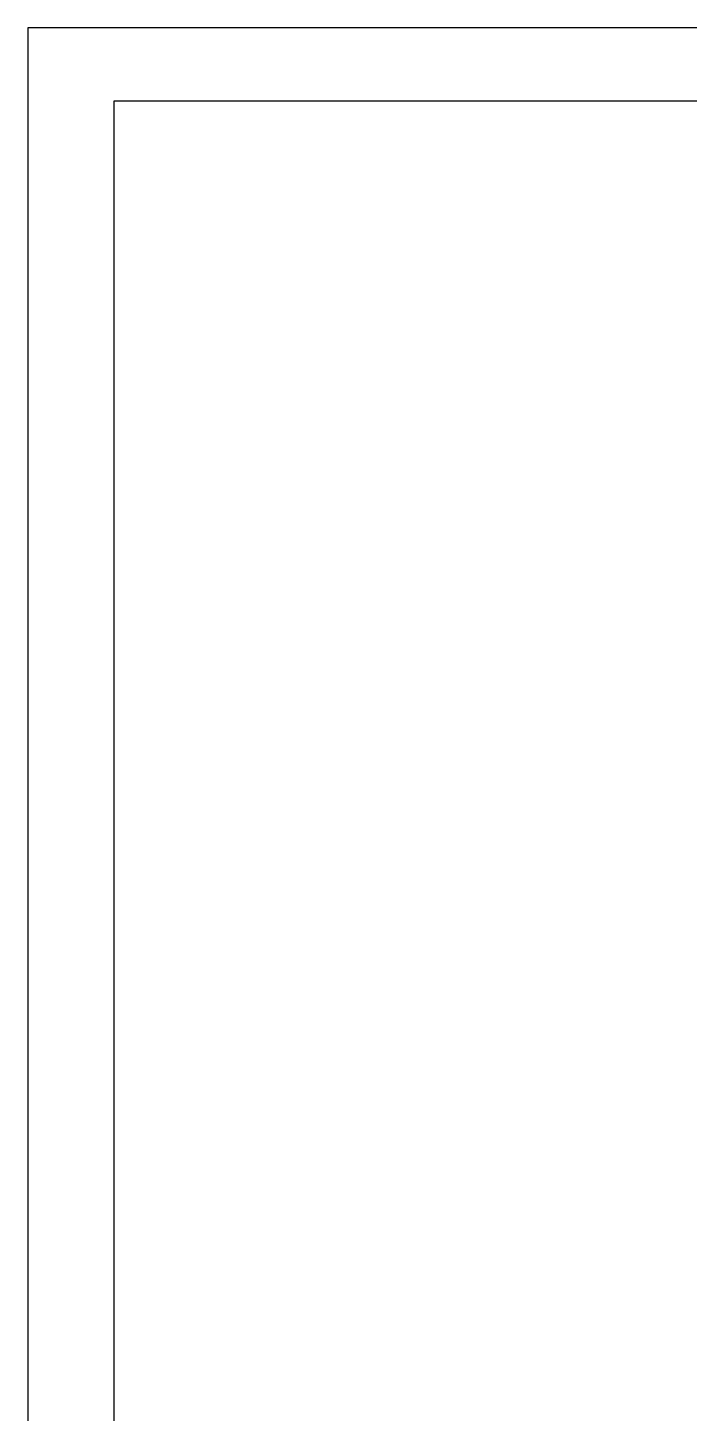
# Model space of a CAD drawing. Extents: x 513 to 810, y 1130 to 1550.
# Drawn here: x 513.3 to 612.9, y 1341.2 to 1549.8 of the extents above; entities that cross this region are included whole.
import ezdxf

# ---------------------------------------------------------------- set-up
doc = ezdxf.new("R2010")
doc.units = 0
doc.header["$LTSCALE"] = 10
doc.header["$MEASUREMENT"] = 0
doc.layers.get('0').update_dxf_attribs({"color": 2, "linetype": 'CONTINUOUS'})
doc.layers.add('TXT', color=4, linetype='CONTINUOUS')

# ---------------------------------------------------------------- blocks, each defined once
blk = doc.blocks.new('BORDER')
for p, q in [((1.00000000000004, 1.00000000000004), (0, 1.00000000000004)), ((1.00000000000004, 0), (1.00000000000004, 1.00000000000004))]:
    blk.add_line(p, q)

msp = doc.modelspace()

# ---------------------------------------------------------------- linework, layer by layer
at = {"layer": 'TXT'}
for p, q in [((526.2978788687979, 1538.767602976136), (800.2978788687979, 1538.767602976136)), ((526.2978788687979, 1143.76760297616), (526.2978788687979, 1538.767602976136))]:
    msp.add_line(p, q, dxfattribs=at)

# ---------------------------------------------------------------- block references
at = {"xscale": 420, "yscale": 297, "zscale": 420, "rotation": 90}
msp.add_blockref('BORDER', (810.2978788687974, 1129.767602976135), dxfattribs=at)

doc.saveas('drawing.dxf')
